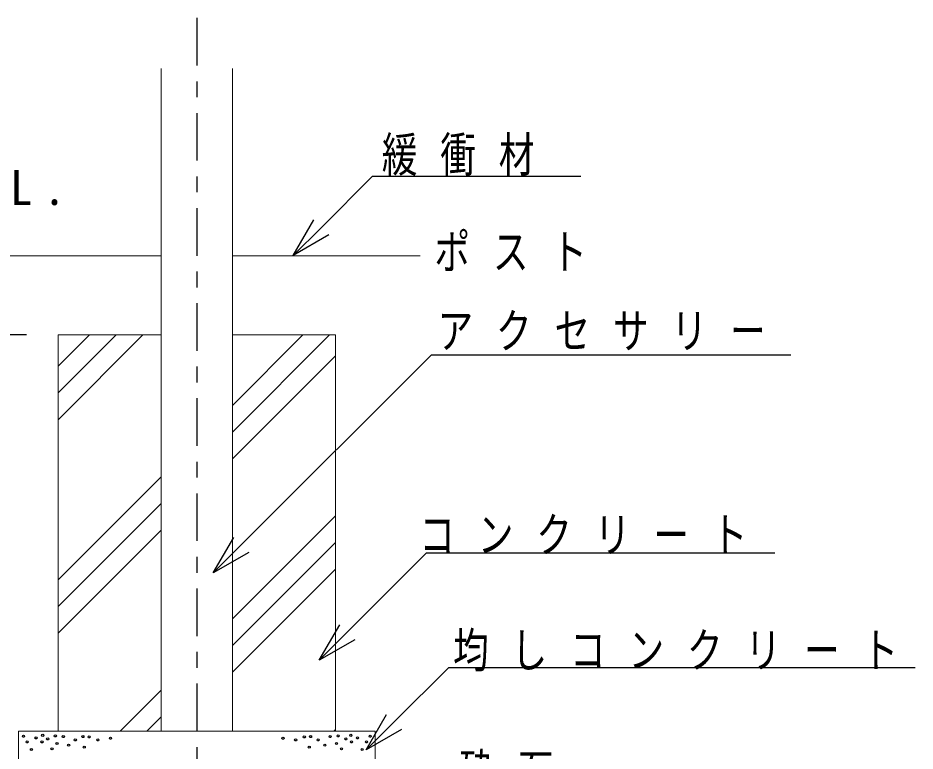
# Model space of a CAD drawing. Units: millimetres on the paper. Extents: x 6 to 426, y -5 to 292.
# Drawn here: x 338.1 to 394.7, y 90 to 136.3 of the extents above; entities that cross this region are included whole.
import ezdxf

# ---------------------------------------------------------------- set-up
doc = ezdxf.new("R2010")
doc.units = ezdxf.units.MM
doc.linetypes.add('USER2', pattern=[6, 3, -1, 1, -1])
for name, color, linetype, lineweight in [('0_2', 7, 'Continuous', 13), ('2D_DIMENSION', 2, 'Continuous', 25), ('3D_GLINE', 57, 'Continuous', 13), ('FOOTING_C', 20, 'USER2', 25), ('HAT', 2, 'Continuous', 25), ('TEXT', 2, 'Continuous', 25)]:
    doc.layers.add(name, color=color, linetype=linetype, lineweight=lineweight)
doc.styles.add('ＭＳ ゴシック', font='')
doc.styles.get('ＭＳ ゴシック').set_extended_font_data('MS Gothic')

msp = doc.modelspace()

# ---------------------------------------------------------------- linework, layer by layer
at = {"layer": '0_2'}
for p, q in [((347.177, 133.106), (347.177, 91.3)), ((351.677, 133.106), (351.677, 91.3)), ((340.677, 116.3), (347.177, 116.3)), ((340.677, 116.3), (340.677, 91.3)), ((351.677, 116.3), (358.177, 116.3)), ((352.602, 116.3), (358.177, 116.3)), ((358.177, 116.3), (358.177, 91.3)), ((338.177, 91.3), (360.677, 91.3)), ((338.177, 91.3), (338.177, 81.3)), ((360.677, 91.3), (360.677, 81.3))]:
    msp.add_line(p, q, dxfattribs=at)
at = {"layer": '2D_DIMENSION'}
msp.add_line((338.677, 116.3), (315.519, 116.3), dxfattribs=at)
at = {"layer": '3D_GLINE'}
for p, q in [((335.291, 121.3), (347.177, 121.3)), ((351.677, 121.3), (363.518, 121.3))]:
    msp.add_line(p, q, dxfattribs=at)
at = {"layer": 'FOOTING_C'}
msp.add_line((349.427, 136.3), (349.427, 78.8), dxfattribs=at)
at = {"layer": 'HAT'}
for p, q in [((340.677, 114.322), (342.655, 116.3)), ((340.677, 112.638), (344.339, 116.3)), ((340.677, 110.954), (346.023, 116.3)), ((351.677, 111.852), (356.125, 116.3)), ((351.677, 110.168), (357.809, 116.3)), ((351.677, 108.484), (358.177, 114.984)), ((340.677, 100.852), (347.177, 107.352)), ((340.677, 99.168), (347.177, 105.668)), ((351.677, 98.381), (358.177, 104.881)), ((340.677, 97.484), (347.177, 103.984)), ((351.677, 96.697), (358.177, 103.197)), ((351.677, 95.014), (358.177, 101.514)), ((344.596, 91.3), (347.177, 93.881)), ((346.28, 91.3), (347.177, 92.197)), ((358.066, 91.3), (358.177, 91.411))]:
    msp.add_line(p, q, dxfattribs=at)
for centre in [(339.709, 91.041), (359.144, 91.041), (338.493, 90.978), (338.724, 90.622), (339.29, 90.873), (339.667, 90.622), (340.024, 90.81), (340.506, 90.999), (340.611, 90.517), (341.009, 90.957), (341.764, 90.748), (342.247, 90.957), (342.645, 90.936), (343.19, 90.748), (343.987, 90.852), (354.866, 90.852), (355.663, 90.748), (356.209, 90.936), (356.607, 90.957), (357.089, 90.748), (357.844, 90.957), (358.243, 90.517), (358.348, 90.999), (358.83, 90.81), (359.186, 90.622), (359.564, 90.873), (360.13, 90.622), (360.361, 90.978), (338.996, 90.14), (340.296, 90.181), (341.345, 90.412), (342.331, 90.286), (356.523, 90.286), (357.509, 90.412), (358.557, 90.181), (359.857, 90.14)]:
    msp.add_circle(centre, 0.0663, dxfattribs=at)
at = {"layer": 'TEXT'}
for p, q in [((357.285, 123.086), (360.522, 126.322)), ((360.522, 126.322), (373.649, 126.322)), ((355.517, 121.318), (356.811, 123.559)), ((355.517, 121.318), (357.285, 123.086)), ((357.759, 122.612), (355.517, 121.318)), ((352.231, 103.056), (364.227, 115.048)), ((364.227, 115.048), (386.891, 115.048)), ((350.463, 101.288), (351.757, 103.529)), ((350.463, 101.288), (352.231, 103.056)), ((352.704, 102.582), (350.463, 101.288)), ((358.916, 97.545), (363.926, 102.553)), ((363.926, 102.553), (385.881, 102.553)), ((357.148, 95.777), (358.443, 98.019)), ((357.148, 95.777), (358.916, 97.545)), ((359.39, 97.071), (357.148, 95.777)), ((361.872, 91.883), (365.318, 95.327)), ((365.318, 95.327), (394.735, 95.327)), ((360.104, 90.115), (361.398, 92.356)), ((360.104, 90.115), (361.872, 91.883)), ((362.346, 91.409), (360.104, 90.115))]:
    msp.add_line(p, q, dxfattribs=at)

# ---------------------------------------------------------------- texts
at = {"layer": 'TEXT', "char_height": 2.199, "style": 'ＭＳ ゴシック'}
for s, insert, attachment_point in [('\\T1.64;\\W0.75;緩衝材', (361.098, 126.334), 7), ('\\T1.48;\\W0.95;G.L.', (337.638, 124.463), 8), ('\\T1.64;\\W0.75;ポスト', (364.412, 120.325), 7), ('\\T1.64;\\W0.75;アクセサリー', (364.612, 115.325), 7), ('\\T1.64;\\W0.75;コンクリート', (363.463, 102.467), 7), ('\\T1.64;\\W0.75;均しコンクリート', (365.592, 95.068), 7), ('\\T1.64;\\W0.75;砕石', (365.993, 87.443), 7)]:
    msp.add_mtext(s, dxfattribs=dict(at, insert=insert, attachment_point=attachment_point))

doc.saveas('drawing.dxf')
